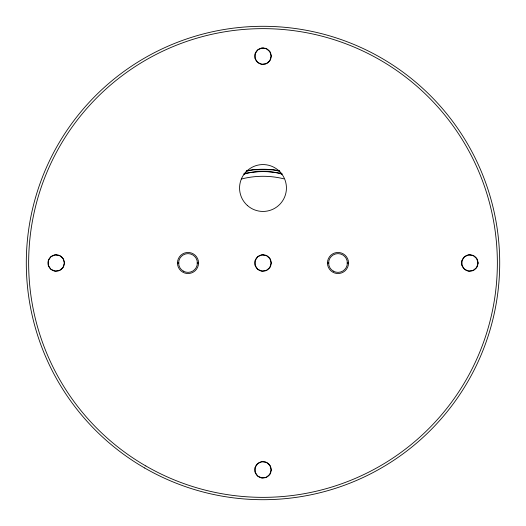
<?xml version="1.0" encoding="UTF-8"?>
<svg xmlns="http://www.w3.org/2000/svg" width="526" height="526" viewBox="0 0 526 526"><rect width="100%" height="100%" fill="white"/><g stroke="black" fill="none" stroke-linecap="round" stroke-linejoin="round"><path stroke-width="0.79" d="M244.038 174.231L247.319 170.588M246.839 171.121L253.203 169.773L272.797 169.773L279.161 171.121M177.459 263L179.083 263M196.928 263L198.552 263A10.546 10.546 0 0 0 182.732 253.867A10.546 10.546 0 0 0 182.732 272.133A10.546 10.546 0 0 0 198.552 263M327.448 263L329.072 263M346.917 263L348.541 263A10.546 10.546 0 0 0 332.721 253.867A10.546 10.546 0 0 0 332.721 272.133A10.546 10.546 0 0 0 348.541 263M278.681 170.588L281.962 174.231M241.493 178.998A86.711 86.711 0 0 1 283.869 178.833M243.998 173.6A91.399 91.399 0 0 1 282.002 173.6M246.733 170.68A93.74 93.74 0 0 1 279.267 170.68M244.182 174.073A68.387 68.387 0 0 1 281.818 174.073M64.382 263L63.081 267.432L59.589 270.463L55.013 271.12L50.812 269.2L48.313 265.308L48.313 260.692L50.812 256.8L55.013 254.88L59.589 255.537L63.081 258.568L64.382 263M271.206 56.183L269.897 60.615L266.406 63.639L261.83 64.297L257.628 62.377L255.13 58.491L255.13 53.869L257.628 49.983L261.83 48.063L266.406 48.721L269.897 51.745L271.206 56.183M271.206 263L269.897 267.432L266.406 270.463L261.83 271.12L257.628 269.2L255.13 265.308L255.13 260.692L257.628 256.8L261.83 254.88L266.406 255.537L269.897 258.568L271.206 263M271.206 469.817L269.897 474.255L266.406 477.279L261.83 477.937L257.628 476.017L255.13 472.131L255.13 467.509L257.628 463.623L261.83 461.703L266.406 462.361L269.897 465.385L271.206 469.817M478.022 263L476.72 267.432L473.229 270.463L468.653 271.12L464.445 269.2L461.946 265.308L461.946 260.692L464.445 256.8L468.653 254.88L473.229 255.537L476.72 258.568L478.022 263M263.145 47.978L261.021 48.221A8.206 8.206 0 0 0 254.801 56.032L255.038 58.162A8.206 8.206 0 0 0 260.738 64.067L262.855 64.382A8.206 8.206 0 0 0 271.199 56.328L270.962 54.198A8.206 8.206 0 0 0 263.145 47.978M56.328 254.801L54.198 255.038A8.206 8.206 0 0 0 47.978 262.855L48.221 264.979A8.206 8.206 0 0 0 53.915 270.883L56.032 271.199A8.206 8.206 0 0 0 64.382 263.145L64.139 261.021A8.206 8.206 0 0 0 56.328 254.801M263.145 254.801L261.021 255.038A8.206 8.206 0 0 0 254.801 262.855L255.038 264.979A8.206 8.206 0 0 0 260.738 270.883L262.855 271.199A8.206 8.206 0 0 0 271.199 263.145L270.962 261.021A8.206 8.206 0 0 0 263.145 254.801M469.968 254.801L467.838 255.038A8.206 8.206 0 0 0 461.618 262.855L461.861 264.979A8.206 8.206 0 0 0 467.555 270.883L469.672 271.199A8.206 8.206 0 0 0 478.022 263.145L477.779 261.021A8.206 8.206 0 0 0 469.968 254.801M263.145 461.618L261.021 461.861A8.206 8.206 0 0 0 254.801 469.672L255.038 471.802A8.206 8.206 0 0 0 260.738 477.707L262.855 478.022A8.206 8.206 0 0 0 271.199 469.968L270.962 467.838A8.206 8.206 0 0 0 263.145 461.618M333.306 271.12A9.376 9.376 0 0 0 347.37 263A9.376 9.376 0 0 0 333.306 254.88A9.376 9.376 0 0 0 333.306 271.12M183.318 271.12A9.376 9.376 0 0 0 197.381 263A9.376 9.376 0 0 0 183.318 254.88A9.376 9.376 0 0 0 183.318 271.12M144.65 467.989A236.7 236.7 0 0 0 499.7 263A236.7 236.7 0 0 0 144.65 58.011A236.7 236.7 0 0 0 144.65 467.989M145.82 465.957A234.359 234.359 0 0 0 497.359 263A234.359 234.359 0 0 0 145.82 60.043A234.359 234.359 0 0 0 145.82 465.957M247.319 205.423A23.433 23.433 0 0 0 285.92 192.878A23.433 23.433 0 0 0 255.761 165.716A23.433 23.433 0 0 0 247.319 205.423"/></g></svg>
